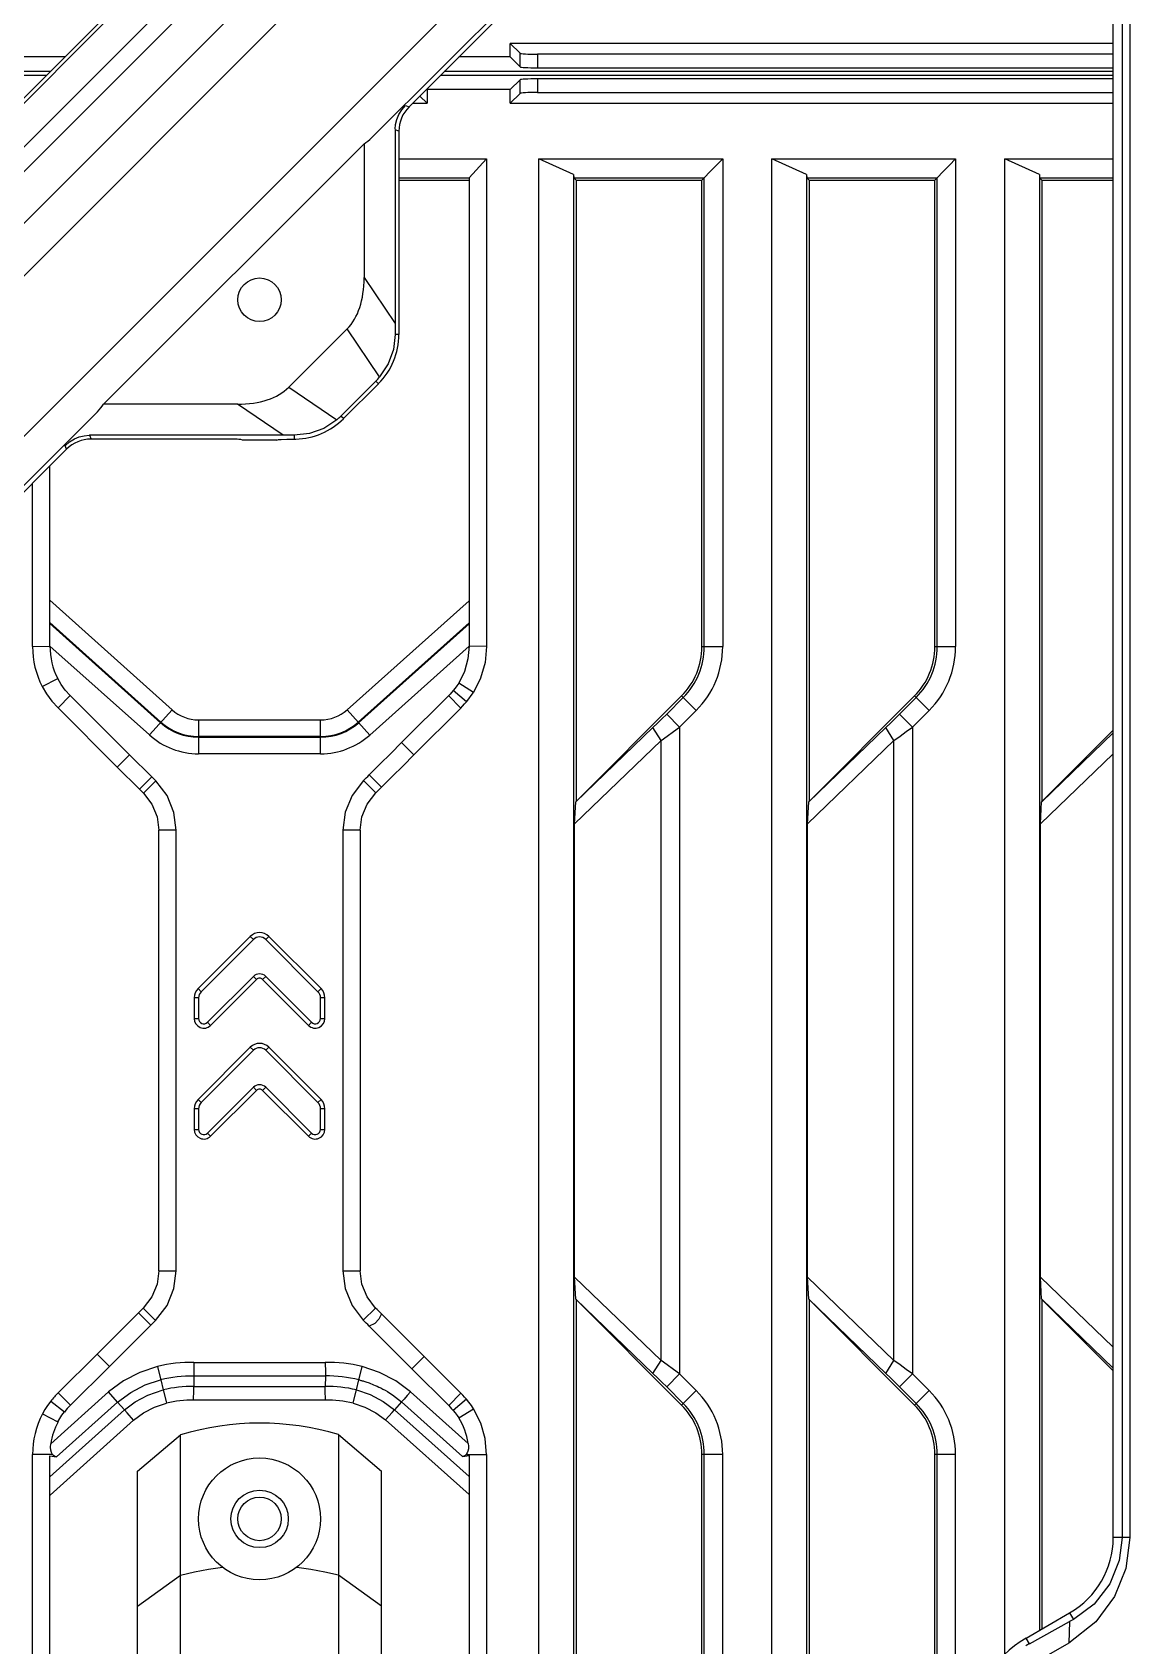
# Model space of a CAD drawing. Header units: millimetres. Extents: x -3132 to 28633, y 682 to 5849.
# Drawn here: x 23672.9 to 23735.8, y 2745.4 to 2838.1 of the extents above; entities that cross this region are included whole.
import ezdxf

# ---------------------------------------------------------------- set-up
doc = ezdxf.new("R2010")
doc.units = ezdxf.units.MM

# ---------------------------------------------------------------- blocks, each defined once
blk = doc.blocks.new('rtjg')
at = {"linetype": 'Continuous'}
for p, q in [((18287.752, 2445.052), (18404.707, 2562.007)), ((18405.137, 2559.471), (18315.293, 2469.627)), ((18316.044, 2467.385), (18405.146, 2556.488)), ((18398.858, 2540.973), (18316.044, 2458.16)), ((18370.819, 2510.108), (18400.271, 2539.56)), ((18400.314, 2539.229), (18372.972, 2511.887)), ((18413.389, 2429.739), (18413.389, 2530.923)), ((18413.904, 2530.923), (18413.904, 2429.739)), ((18414.337, 2530.923), (18414.337, 2429.739)), ((18358.389, 2517.103), (18273.315, 2432.029)), ((18274.784, 2436.327), (18355.806, 2517.348)), ((18356.04, 2517.276), (18275.543, 2436.778)), ((18378.77, 2514.748), (18378.77, 2515.528)), ((18379.339, 2514.959), (18378.77, 2515.528)), ((18413.389, 2515.528), (18378.77, 2515.528)), ((18353.206, 2514.748), (18350.007, 2514.748)), ((18378.77, 2514.748), (18375.833, 2514.748)), ((18379.339, 2514.179), (18378.77, 2514.748)), ((18379.339, 2514.179), (18379.339, 2514.959)), ((18380.338, 2514.909), (18380.338, 2514.13)), ((18413.389, 2514.909), (18380.338, 2514.909)), ((18352.367, 2513.909), (18260.889, 2513.909)), ((18260.889, 2513.709), (18352.167, 2513.709)), ((18374.795, 2513.709), (18413.389, 2513.709)), ((18413.389, 2513.909), (18374.995, 2513.909)), ((18379.339, 2513.44), (18378.77, 2512.871)), ((18379.339, 2512.66), (18379.339, 2513.44)), ((18380.338, 2514.13), (18413.389, 2514.13)), ((18380.338, 2513.489), (18380.338, 2512.709)), ((18413.389, 2513.489), (18380.338, 2513.489)), ((18373.592, 2512.507), (18374.007, 2512.091)), ((18374.007, 2512.871), (18374.007, 2512.091)), ((18378.77, 2512.871), (18374.007, 2512.871)), ((18378.77, 2512.091), (18378.77, 2512.871)), ((18379.339, 2512.66), (18378.77, 2512.091)), ((18380.338, 2512.709), (18413.389, 2512.709)), ((18372.776, 2511.968), (18372.972, 2511.887)), ((18373.176, 2512.091), (18374.007, 2512.091)), ((18378.77, 2512.091), (18413.389, 2512.091)), ((18372.172, 2510.57), (18372.172, 2499.449)), ((18372.389, 2510.48), (18372.172, 2510.57)), ((18370.389, 2509.766), (18355.433, 2494.809)), ((18370.389, 2509.766), (18370.389, 2502.078)), ((18372.389, 2510.48), (18372.389, 2498.819)), ((18372.389, 2508.896), (18377.419, 2508.896)), ((18377.419, 2508.896), (18376.42, 2507.808)), ((18377.419, 2508.896), (18377.419, 2480.894)), ((18380.42, 2275.809), (18380.42, 2508.896)), ((18382.414, 2507.992), (18380.42, 2508.896)), ((18380.42, 2508.896), (18390.973, 2508.896)), ((18390.973, 2508.896), (18390.973, 2480.893)), ((18393.79, 2275.809), (18393.79, 2508.896)), ((18395.784, 2507.992), (18393.79, 2508.896)), ((18393.79, 2508.896), (18404.343, 2508.896)), ((18404.343, 2508.896), (18404.343, 2480.893)), ((18407.16, 2423.023), (18407.16, 2508.896)), ((18409.154, 2507.992), (18407.16, 2508.896)), ((18407.16, 2508.896), (18413.389, 2508.896)), ((18372.389, 2507.809), (18376.419, 2507.808)), ((18376.419, 2507.808), (18376.419, 2480.904)), ((18382.413, 2507.989), (18382.427, 2507.809)), ((18382.417, 2507.991), (18382.417, 2275.809)), ((18382.427, 2507.809), (18389.911, 2507.81)), ((18382.559, 2507.677), (18382.427, 2507.809)), ((18389.785, 2507.677), (18389.918, 2507.817)), ((18389.919, 2480.893), (18389.907, 2507.817)), ((18395.783, 2507.989), (18395.797, 2507.809)), ((18395.787, 2507.991), (18395.787, 2275.809)), ((18395.797, 2507.809), (18403.281, 2507.81)), ((18395.929, 2507.677), (18395.797, 2507.809)), ((18403.155, 2507.677), (18403.288, 2507.817)), ((18403.289, 2480.893), (18403.277, 2507.817)), ((18409.153, 2507.989), (18409.167, 2507.809)), ((18409.157, 2507.991), (18409.157, 2424.409)), ((18409.299, 2507.677), (18409.167, 2507.809)), ((18409.167, 2507.809), (18413.389, 2507.809)), ((18372.389, 2507.677), (18376.419, 2507.677)), ((18382.559, 2507.677), (18382.559, 2472.003)), ((18382.559, 2507.677), (18389.785, 2507.677)), ((18389.785, 2480.893), (18389.785, 2507.677)), ((18395.929, 2507.677), (18395.929, 2472.003)), ((18395.929, 2507.677), (18403.155, 2507.677)), ((18403.155, 2480.893), (18403.155, 2507.677)), ((18409.299, 2507.677), (18409.299, 2472.003)), ((18409.299, 2507.677), (18413.389, 2507.677)), ((18370.389, 2502.078), (18372.172, 2499.449)), ((18366.063, 2495.785), (18369.413, 2499.136)), ((18371.283, 2496.378), (18369.413, 2499.136)), ((18372.389, 2498.819), (18372.173, 2498.819)), ((18366.063, 2495.785), (18368.821, 2493.915)), ((18371.066, 2496.141), (18369.057, 2494.132)), ((18371.217, 2495.99), (18369.208, 2493.981)), ((18371.066, 2496.141), (18371.217, 2495.99)), ((18363.12, 2494.809), (18355.433, 2494.809)), ((18365.75, 2493.027), (18363.12, 2494.809)), ((18317.457, 2456.746), (18355.091, 2494.379)), ((18369.208, 2493.981), (18369.057, 2494.132)), ((18354.629, 2493.027), (18354.719, 2492.809)), ((18365.75, 2493.027), (18354.629, 2493.027)), ((18366.38, 2493.026), (18366.38, 2492.809)), ((18353.312, 2492.227), (18302.476, 2441.391)), ((18353.312, 2492.227), (18353.231, 2492.423)), ((18362.315, 2492.809), (18354.719, 2492.809)), ((18363.402, 2492.74), (18363.306, 2492.778)), ((18365.376, 2492.74), (18363.402, 2492.74)), ((18365.376, 2492.74), (18365.474, 2492.779)), ((18352.359, 2480.919), (18352.359, 2491.274)), ((18351.359, 2480.893), (18351.359, 2490.274)), ((18359.366, 2477.265), (18352.359, 2483.552)), ((18376.419, 2483.527), (18369.416, 2477.263)), ((18358.732, 2476.559), (18352.359, 2482.278)), ((18352.359, 2482.218), (18358.703, 2476.526)), ((18376.419, 2482.254), (18370.049, 2476.556)), ((18370.078, 2476.523), (18376.419, 2482.195)), ((18351.359, 2480.893), (18352.358, 2480.926)), ((18352.359, 2480.926), (18358.069, 2475.82)), ((18370.711, 2475.816), (18376.419, 2480.911)), ((18377.419, 2480.894), (18376.42, 2480.911)), ((18389.785, 2480.893), (18390.973, 2480.893)), ((18403.155, 2480.893), (18404.343, 2480.893)), ((18351.914, 2478.603), (18352.806, 2479.056)), ((18375.322, 2478.17), (18372.545, 2475.386)), ((18376.265, 2477.725), (18375.499, 2478.368)), ((18376.663, 2478.254), (18375.821, 2478.793)), ((18352.825, 2477.369), (18353.526, 2478.082)), ((18352.825, 2477.369), (18356.224, 2473.975)), ((18356.93, 2474.683), (18353.526, 2478.082)), ((18358.069, 2475.82), (18359.366, 2477.265)), ((18369.416, 2477.263), (18370.711, 2475.816)), ((18373.253, 2474.679), (18375.935, 2477.368)), ((18375.935, 2477.368), (18375.232, 2478.079)), ((18388.613, 2478.065), (18382.559, 2472.003)), ((18387.758, 2477.02), (18388.708, 2477.97)), ((18388.503, 2476.275), (18389.453, 2477.225)), ((18389.453, 2477.225), (18388.613, 2478.065)), ((18401.983, 2478.065), (18395.929, 2472.003)), ((18401.128, 2477.02), (18402.078, 2477.97)), ((18401.873, 2476.275), (18402.823, 2477.225)), ((18402.823, 2477.225), (18401.983, 2478.065)), ((18360.888, 2476.683), (18360.888, 2474.741)), ((18360.888, 2476.683), (18367.897, 2476.683)), ((18367.897, 2474.741), (18367.897, 2476.683)), ((18387.758, 2477.02), (18388.503, 2476.275)), ((18388.503, 2476.275), (18388.503, 2439.131)), ((18401.128, 2477.02), (18401.873, 2476.275)), ((18401.873, 2476.275), (18401.873, 2439.131)), ((18367.897, 2475.734), (18360.888, 2475.734)), ((18360.888, 2475.69), (18367.897, 2475.69)), ((18372.545, 2475.386), (18373.252, 2474.68)), ((18382.473, 2470.711), (18387.434, 2475.502)), ((18386.972, 2476.247), (18382.545, 2471.972)), ((18387.434, 2475.502), (18386.972, 2476.247)), ((18387.434, 2439.904), (18387.434, 2475.502)), ((18395.843, 2470.711), (18400.804, 2475.502)), ((18400.342, 2476.247), (18395.915, 2471.972)), ((18400.804, 2475.502), (18400.342, 2476.247)), ((18400.804, 2439.904), (18400.804, 2475.502)), ((18413.389, 2475.935), (18409.285, 2471.972)), ((18413.389, 2476.098), (18409.299, 2472.003)), ((18356.224, 2473.975), (18356.93, 2474.683)), ((18358.206, 2473.414), (18356.93, 2474.683)), ((18367.897, 2474.741), (18360.888, 2474.741)), ((18409.213, 2470.711), (18413.389, 2474.743)), ((18356.224, 2473.975), (18357.501, 2472.705)), ((18371.385, 2472.818), (18370.678, 2473.525)), ((18357.501, 2472.705), (18358.206, 2473.414)), ((18357.722, 2472.487), (18358.43, 2473.193)), ((18371.059, 2472.494), (18370.352, 2473.201)), ((18382.473, 2470.711), (18382.542, 2471.975)), ((18382.545, 2471.972), (18382.555, 2472.007)), ((18395.843, 2470.711), (18395.912, 2471.975)), ((18395.915, 2471.972), (18395.925, 2472.007)), ((18409.213, 2470.711), (18409.282, 2471.975)), ((18409.285, 2471.972), (18409.295, 2472.007)), ((18382.473, 2444.695), (18382.473, 2470.711)), ((18395.843, 2444.695), (18395.843, 2470.711)), ((18409.213, 2444.695), (18409.213, 2470.711)), ((18358.612, 2445.052), (18358.612, 2470.356)), ((18359.612, 2470.356), (18358.612, 2470.356)), ((18359.612, 2445.051), (18359.612, 2470.355)), ((18370.163, 2470.354), (18369.163, 2470.354)), ((18369.164, 2470.355), (18369.164, 2445.051)), ((18370.163, 2470.354), (18370.164, 2445.05)), ((18363.859, 2464.254), (18360.859, 2461.254)), ((18364.035, 2464.077), (18363.859, 2464.254)), ((18364.919, 2464.254), (18364.742, 2464.077)), ((18367.919, 2461.254), (18364.919, 2464.254)), ((18361.035, 2461.077), (18364.035, 2464.077)), ((18364.742, 2464.077), (18367.742, 2461.077)), ((18364.035, 2461.956), (18361.401, 2459.322)), ((18361.578, 2459.145), (18364.212, 2461.779)), ((18364.212, 2461.779), (18364.035, 2461.956)), ((18364.742, 2461.956), (18364.566, 2461.779)), ((18364.566, 2461.779), (18367.2, 2459.145)), ((18367.377, 2459.322), (18364.742, 2461.956)), ((18360.639, 2460.724), (18360.639, 2459.534)), ((18360.889, 2460.724), (18360.639, 2460.724)), ((18360.859, 2461.254), (18361.035, 2461.077)), ((18360.889, 2460.724), (18360.889, 2459.534)), ((18367.742, 2461.077), (18367.919, 2461.254)), ((18367.889, 2459.534), (18367.889, 2460.724)), ((18368.139, 2460.724), (18367.889, 2460.724)), ((18368.139, 2459.534), (18368.139, 2460.724)), ((18360.639, 2459.534), (18360.889, 2459.534)), ((18361.401, 2459.322), (18361.578, 2459.145)), ((18367.2, 2459.145), (18367.377, 2459.322)), ((18367.889, 2459.534), (18368.139, 2459.534)), ((18363.859, 2457.89), (18360.859, 2454.89)), ((18364.035, 2457.713), (18363.859, 2457.89)), ((18364.919, 2457.89), (18364.742, 2457.713)), ((18367.919, 2454.89), (18364.919, 2457.89)), ((18361.035, 2454.713), (18364.035, 2457.713)), ((18364.742, 2457.713), (18367.742, 2454.713)), ((18364.035, 2455.592), (18361.401, 2452.958)), ((18361.578, 2452.781), (18364.212, 2455.415)), ((18364.212, 2455.415), (18364.035, 2455.592)), ((18364.742, 2455.592), (18364.566, 2455.415)), ((18364.566, 2455.415), (18367.2, 2452.781)), ((18367.377, 2452.958), (18364.742, 2455.592)), ((18360.639, 2454.36), (18360.639, 2453.17)), ((18360.889, 2454.36), (18360.639, 2454.36)), ((18360.859, 2454.89), (18361.035, 2454.713)), ((18360.889, 2454.36), (18360.889, 2453.17)), ((18367.742, 2454.713), (18367.919, 2454.89)), ((18367.889, 2453.17), (18367.889, 2454.36)), ((18368.139, 2454.36), (18367.889, 2454.36)), ((18368.139, 2453.17), (18368.139, 2454.36)), ((18360.639, 2453.17), (18360.889, 2453.17)), ((18367.889, 2453.17), (18368.139, 2453.17)), ((18361.401, 2452.958), (18361.578, 2452.781)), ((18367.2, 2452.781), (18367.377, 2452.958)), ((18358.612, 2445.052), (18359.612, 2445.052)), ((18369.164, 2445.05), (18370.164, 2445.05)), ((18382.542, 2443.431), (18382.473, 2444.695)), ((18387.434, 2439.904), (18382.473, 2444.695)), ((18395.912, 2443.431), (18395.843, 2444.695)), ((18400.804, 2439.904), (18395.843, 2444.695)), ((18409.282, 2443.431), (18409.213, 2444.695)), ((18413.389, 2440.663), (18409.213, 2444.695)), ((18357.716, 2442.914), (18358.424, 2442.208)), ((18371.054, 2442.917), (18370.346, 2442.211)), ((18382.542, 2443.417), (18382.559, 2443.417)), ((18382.545, 2443.434), (18386.972, 2439.159)), ((18382.559, 2443.417), (18382.559, 2334.216)), ((18382.559, 2443.403), (18388.613, 2437.341)), ((18395.912, 2443.417), (18395.929, 2443.417)), ((18395.915, 2443.434), (18400.342, 2439.159)), ((18395.929, 2443.417), (18395.929, 2334.216)), ((18395.929, 2443.403), (18401.983, 2437.341)), ((18409.282, 2443.417), (18409.299, 2443.417)), ((18409.285, 2443.434), (18413.389, 2439.471)), ((18409.299, 2443.417), (18409.299, 2424.491)), ((18409.299, 2443.403), (18413.389, 2439.308)), ((18357.436, 2442.636), (18358.142, 2441.928)), ((18373.829, 2440.138), (18371.388, 2442.586)), ((18370.68, 2441.879), (18373.122, 2439.43)), ((18355.07, 2440.263), (18352.838, 2438.05)), ((18355.07, 2440.263), (18355.776, 2439.555)), ((18373.829, 2440.138), (18373.122, 2439.43)), ((18375.947, 2438.026), (18373.829, 2440.138)), ((18353.536, 2437.335), (18355.776, 2439.555)), ((18358.525, 2439.556), (18359.039, 2437.457)), ((18360.619, 2439.794), (18368.158, 2439.794)), ((18369.761, 2437.454), (18370.28, 2439.552)), ((18373.122, 2439.43), (18375.245, 2437.314)), ((18386.972, 2439.159), (18387.434, 2439.904)), ((18400.342, 2439.159), (18400.804, 2439.904)), ((18360.614, 2439.013), (18360.614, 2438.413)), ((18368.165, 2439.013), (18360.614, 2439.013)), ((18360.614, 2438.413), (18368.163, 2438.414)), ((18368.165, 2439.013), (18368.163, 2438.414)), ((18388.503, 2439.131), (18387.758, 2438.386)), ((18388.708, 2437.436), (18387.758, 2438.386)), ((18389.453, 2438.181), (18388.503, 2439.131)), ((18401.873, 2439.131), (18401.128, 2438.386)), ((18402.078, 2437.436), (18401.128, 2438.386)), ((18402.823, 2438.181), (18401.873, 2439.131)), ((18352.401, 2437.565), (18353.187, 2436.947)), ((18355.726, 2438.101), (18352.405, 2435.122)), ((18356.242, 2437.515), (18352.734, 2434.368)), ((18352.838, 2438.05), (18353.536, 2437.335)), ((18356.242, 2437.515), (18355.726, 2438.101)), ((18356.242, 2437.515), (18356.645, 2437.071)), ((18368.171, 2437.633), (18360.607, 2437.633)), ((18372.54, 2437.523), (18372.139, 2437.077)), ((18376.044, 2434.389), (18372.54, 2437.523)), ((18376.367, 2435.147), (18373.057, 2438.108)), ((18375.947, 2438.026), (18375.245, 2437.314)), ((18376.263, 2437.683), (18375.498, 2437.039)), ((18388.613, 2437.341), (18389.453, 2438.181)), ((18401.983, 2437.341), (18402.823, 2438.181)), ((18351.933, 2436.838), (18352.82, 2436.377)), ((18352.359, 2433.226), (18356.645, 2437.071)), ((18352.361, 2432.178), (18357.161, 2436.485)), ((18356.79, 2436.908), (18356.645, 2437.071)), ((18357.161, 2436.485), (18356.79, 2436.908)), ((18371.623, 2436.491), (18376.419, 2432.201)), ((18371.624, 2436.491), (18371.996, 2436.912)), ((18371.996, 2436.912), (18372.139, 2437.077)), ((18372.139, 2437.077), (18376.419, 2433.249)), ((18375.823, 2436.61), (18376.673, 2437.138)), ((18357.389, 2433.544), (18359.853, 2435.635)), ((18359.853, 2341.984), (18359.853, 2435.635)), ((18368.92, 2435.647), (18368.92, 2341.972)), ((18368.92, 2435.647), (18371.389, 2433.555)), ((18376.312, 2434.597), (18376.255, 2434.513)), ((18351.359, 2343.106), (18351.359, 2434.513)), ((18352.504, 2434.513), (18351.359, 2434.513)), ((18352.363, 2343.451), (18352.359, 2434.434)), ((18352.359, 2434.434), (18352.734, 2434.368)), ((18376.044, 2434.389), (18376.419, 2434.456)), ((18376.254, 2434.511), (18377.419, 2434.511)), ((18376.419, 2434.456), (18376.419, 2343.431)), ((18377.419, 2434.511), (18377.419, 2343.107)), ((18389.785, 2343.106), (18389.785, 2434.513)), ((18390.973, 2434.513), (18389.785, 2434.513)), ((18389.919, 2343.106), (18389.919, 2434.513)), ((18390.973, 2343.106), (18390.973, 2434.513)), ((18403.155, 2343.106), (18403.155, 2434.513)), ((18404.343, 2434.513), (18403.155, 2434.513)), ((18403.289, 2343.106), (18403.289, 2434.513)), ((18404.343, 2343.106), (18404.343, 2434.513)), ((18357.389, 2344.075), (18357.389, 2433.544)), ((18371.389, 2344.064), (18371.389, 2433.555)), ((18414.337, 2429.739), (18413.389, 2429.739)), ((18357.389, 2425.808), (18359.853, 2427.584)), ((18368.92, 2427.594), (18371.389, 2425.818)), ((18408.389, 2423.966), (18410.889, 2425.409)), ((18410.889, 2425.409), (18411.105, 2425.035)), ((18408.575, 2423.643), (18410.874, 2424.91)), ((18410.874, 2424.91), (18410.837, 2423.677)), ((18411.105, 2425.035), (18410.874, 2424.91)), ((18410.837, 2423.677), (18408.337, 2422.234)), ((18408.575, 2423.643), (18408.389, 2423.966))]:
    blk.add_line(p, q, dxfattribs=at)
for points in [[(18372.172, 2510.594), (18372.197, 2510.877), (18372.265, 2511.159), (18372.381, 2511.44), (18372.549, 2511.712), (18372.776, 2511.968)], [(18389.907, 2507.817), (18390.263, 2508.176), (18390.617, 2508.537), (18390.973, 2508.896)], [(18403.277, 2507.817), (18403.633, 2508.176), (18403.987, 2508.537), (18404.343, 2508.896)], [(18372.173, 2498.819), (18372.074, 2497.954), (18371.773, 2497.122), (18371.283, 2496.378)], [(18368.821, 2493.915), (18368.076, 2493.424), (18367.25, 2493.124), (18366.38, 2493.026)], [(18353.231, 2492.423), (18353.487, 2492.649), (18353.759, 2492.818), (18354.039, 2492.934), (18354.321, 2493.002), (18354.604, 2493.027)], [(18365.474, 2492.779), (18365.629, 2492.794), (18365.951, 2492.805), (18366.463, 2492.81)], [(18376.419, 2480.911), (18376.354, 2480.183), (18376.156, 2479.471), (18375.82, 2478.794)], [(18377.419, 2480.896), (18377.332, 2479.972), (18377.077, 2479.082), (18376.663, 2478.254)], [(18353.526, 2478.082), (18353.235, 2478.398), (18352.995, 2478.725), (18352.806, 2479.056)], [(18351.914, 2478.604), (18352.157, 2478.18), (18352.462, 2477.765), (18352.825, 2477.369)], [(18375.499, 2478.368), (18375.412, 2478.267), (18375.322, 2478.17)], [(18375.82, 2478.794), (18375.721, 2478.65), (18375.617, 2478.512), (18375.499, 2478.368)], [(18376.265, 2477.725), (18376.409, 2477.901), (18376.542, 2478.078), (18376.663, 2478.254)], [(18375.935, 2477.368), (18376.046, 2477.48), (18376.157, 2477.601), (18376.265, 2477.725)], [(18387.758, 2477.02), (18387.489, 2476.752), (18387.226, 2476.494), (18386.972, 2476.247)], [(18387.434, 2475.502), (18387.784, 2475.752), (18388.141, 2476.01), (18388.503, 2476.275)], [(18401.128, 2477.02), (18400.859, 2476.752), (18400.596, 2476.494), (18400.342, 2476.247)], [(18400.804, 2475.502), (18401.154, 2475.752), (18401.511, 2476.01), (18401.873, 2476.275)], [(18372.545, 2475.386), (18371.925, 2474.765), (18371.302, 2474.146), (18370.678, 2473.525)], [(18371.385, 2472.818), (18372.005, 2473.436), (18372.629, 2474.055), (18373.253, 2474.679)], [(18359.612, 2470.355), (18359.477, 2471.375), (18359.08, 2472.339), (18358.43, 2473.193)], [(18370.352, 2473.201), (18369.699, 2472.345), (18369.299, 2471.378), (18369.164, 2470.355)], [(18357.722, 2472.487), (18358.213, 2471.84), (18358.511, 2471.117), (18358.612, 2470.355)], [(18370.164, 2470.355), (18370.265, 2471.12), (18370.566, 2471.846), (18371.059, 2472.494)], [(18358.612, 2445.051), (18358.511, 2444.287), (18358.21, 2443.561), (18357.716, 2442.914)], [(18358.424, 2442.208), (18359.077, 2443.062), (18359.477, 2444.029), (18359.612, 2445.051)], [(18369.164, 2445.051), (18369.298, 2444.03), (18369.696, 2443.066), (18370.346, 2442.211)], [(18371.054, 2442.917), (18370.563, 2443.564), (18370.264, 2444.288), (18370.164, 2445.051)], [(18357.436, 2442.636), (18356.636, 2441.836), (18355.848, 2441.045), (18355.07, 2440.263)], [(18371.388, 2442.586), (18371.237, 2442.271), (18371, 2442.033), (18370.68, 2441.879)], [(18355.776, 2439.555), (18356.568, 2440.351), (18357.356, 2441.142), (18358.142, 2441.928)], [(18358.525, 2439.556), (18357.512, 2439.218), (18356.572, 2438.729), (18355.726, 2438.101)], [(18360.619, 2439.794), (18360.616, 2439.231), (18360.613, 2439.013)], [(18368.158, 2439.794), (18368.165, 2439.232), (18368.165, 2439.013)], [(18373.057, 2438.108), (18372.214, 2438.732), (18371.282, 2439.217), (18370.279, 2439.552)], [(18388.503, 2439.131), (18388.141, 2439.396), (18387.784, 2439.654), (18387.434, 2439.904)], [(18401.873, 2439.131), (18401.511, 2439.396), (18401.154, 2439.654), (18400.804, 2439.904)], [(18356.242, 2437.515), (18356.996, 2438.073), (18357.828, 2438.504), (18358.711, 2438.798)], [(18360.607, 2437.633), (18360.612, 2438.195), (18360.614, 2438.413)], [(18368.171, 2437.633), (18368.163, 2438.195), (18368.163, 2438.414)], [(18370.092, 2438.794), (18370.129, 2438.785), (18370.166, 2438.775), (18370.205, 2438.765), (18370.245, 2438.754), (18370.287, 2438.742), (18370.332, 2438.729), (18370.38, 2438.715), (18370.432, 2438.699), (18370.489, 2438.681), (18370.55, 2438.661), (18370.616, 2438.638), (18370.688, 2438.612), (18370.765, 2438.583), (18370.849, 2438.551), (18370.939, 2438.514), (18371.033, 2438.474), (18371.131, 2438.43), (18371.235, 2438.381), (18371.346, 2438.327), (18371.464, 2438.265), (18371.59, 2438.195), (18371.725, 2438.116), (18371.87, 2438.026), (18372.024, 2437.923), (18372.188, 2437.806), (18372.36, 2437.674), (18372.54, 2437.523)], [(18386.972, 2439.159), (18387.226, 2438.912), (18387.489, 2438.654), (18387.758, 2438.386)], [(18400.342, 2439.159), (18400.596, 2438.912), (18400.859, 2438.654), (18401.128, 2438.386)], [(18352.401, 2437.565), (18352.224, 2437.325), (18352.067, 2437.081), (18351.932, 2436.837)], [(18356.645, 2437.071), (18357.25, 2437.525), (18357.985, 2437.919), (18358.853, 2438.215)], [(18357.161, 2436.485), (18357.729, 2436.903), (18358.361, 2437.231), (18359.039, 2437.457)], [(18369.761, 2437.454), (18370.436, 2437.228), (18371.063, 2436.903), (18371.623, 2436.491)], [(18369.949, 2438.212), (18370.74, 2437.948), (18371.49, 2437.557), (18372.139, 2437.077)], [(18373.057, 2438.108), (18372.862, 2437.888), (18372.684, 2437.687), (18372.54, 2437.523)], [(18376.263, 2437.683), (18376.16, 2437.803), (18376.054, 2437.917), (18375.947, 2438.026)], [(18376.677, 2437.131), (18376.547, 2437.321), (18376.411, 2437.502), (18376.263, 2437.683)], [(18352.82, 2436.377), (18352.926, 2436.568), (18353.048, 2436.758), (18353.187, 2436.947)], [(18375.245, 2437.314), (18375.331, 2437.227), (18375.415, 2437.135), (18375.498, 2437.039)], [(18375.498, 2437.039), (18375.616, 2436.896), (18375.723, 2436.755), (18375.823, 2436.609)], [(18377.419, 2434.494), (18377.335, 2435.42), (18377.084, 2436.308), (18376.677, 2437.131)], [(18352.403, 2434.76), (18352.389, 2434.928), (18352.405, 2435.122)], [(18352.504, 2434.513), (18352.443, 2434.621), (18352.403, 2434.76)], [(18376.367, 2435.147), (18376.384, 2434.981), (18376.379, 2434.833), (18376.354, 2434.705), (18376.312, 2434.597)], [(18352.734, 2434.368), (18352.645, 2434.396), (18352.569, 2434.445), (18352.504, 2434.513)], [(18376.254, 2434.511), (18376.194, 2434.455), (18376.124, 2434.413), (18376.044, 2434.389)], [(18414.337, 2429.739), (18414.11, 2427.97), (18413.466, 2426.358), (18412.392, 2424.897), (18410.837, 2423.677)], [(18413.904, 2429.739), (18413.737, 2428.414), (18413.198, 2427.082), (18412.298, 2425.916), (18411.105, 2425.035)], [(18359.853, 2427.584), (18360.648, 2427.769), (18361.45, 2427.918), (18362.26, 2428.031)], [(18366.522, 2428.035), (18367.328, 2427.923), (18368.128, 2427.776), (18368.92, 2427.594)]]:
    blk.add_lwpolyline(points, dxfattribs=at)
for centre, radius in [((18364.389, 2500.809), 1.25), ((18364.389, 2430.809), 3.5), ((18364.389, 2430.809), 1.65), ((18364.389, 2430.809), 1.25)]:
    blk.add_circle(centre, radius, dxfattribs=at)
for centre, radius, start, end in [((18368.389, 2498.819), 4, 315, 0), ((18366.38, 2496.809), 4, 271.19407, 315), ((18356.359, 2480.893), 5, 180, 207.25036), ((18356.359, 2480.893), 4, 179.53376, 207.34649), ((18385.785, 2480.893), 4, 315, 0), ((18385.785, 2480.893), 4.134, 315, 0), ((18385.785, 2480.893), 5.188, 315, 360), ((18399.155, 2480.893), 4, 315, 0), ((18399.155, 2480.893), 4.134, 315, 0), ((18399.155, 2480.893), 5.188, 315, 360), ((18360.888, 2478.962), 2.279, 228.10034, 270), ((18367.897, 2478.962), 2.279, 270, 311.81292), ((18360.888, 2478.962), 3.272, 228.10034, 270), ((18360.888, 2478.962), 3.228, 228.10034, 270), ((18367.897, 2478.962), 3.228, 270, 311.81292), ((18367.897, 2478.962), 3.272, 270, 311.81292), ((18360.888, 2478.962), 4.221, 228.10034, 270), ((18367.897, 2478.962), 4.221, 270, 311.81292), ((18314.872, 2529.332), 78.922, 314.66524, 314.9997), ((18413.687, 2529.203), 79.68, 225.15875, 225.38203), ((18413.687, 2529.203), 78.68, 225.15875, 225.38802), ((18314.872, 2529.332), 79.922, 314.67014, 314.9997), ((18364.389, 2463.724), 0.75, 45.00003, 134.99998), ((18364.389, 2463.724), 0.5, 45.00006, 134.99998), ((18364.389, 2461.602), 0.5, 44.99999, 134.99998), ((18364.389, 2461.602), 0.25, 44.99997, 134.99998), ((18361.389, 2460.724), 0.75, 135, 179.99995), ((18361.389, 2460.724), 0.5, 135, 179.99996), ((18367.389, 2460.724), 0.5, 0, 44.99999), ((18367.389, 2460.724), 0.75, 0, 44.99999), ((18361.189, 2459.534), 0.55, 180.00003, 315), ((18361.189, 2459.534), 0.3, 180.00001, 315), ((18367.589, 2459.534), 0.55, 225.00011, 0), ((18367.589, 2459.534), 0.3, 225.00006, 0), ((18364.389, 2457.36), 0.75, 45.00003, 134.99998), ((18364.389, 2457.36), 0.5, 45.00003, 134.99998), ((18364.389, 2455.238), 0.5, 44.99999, 134.99998), ((18364.389, 2455.238), 0.25, 44.99997, 134.99998), ((18361.389, 2454.36), 0.75, 135, 179.99995), ((18361.389, 2454.36), 0.5, 135, 179.99996), ((18367.389, 2454.36), 0.5, 0, 44.99999), ((18367.389, 2454.36), 0.75, 0, 44.99999), ((18361.189, 2453.17), 0.55, 180.00003, 315), ((18361.189, 2453.17), 0.3, 180.00003, 315), ((18367.589, 2453.17), 0.55, 225.00011, 0), ((18367.589, 2453.17), 0.3, 225.00006, 0), ((18413.726, 2386.188), 79.718, 134.63612, 134.92039), ((18314.899, 2386.084), 79.896, 45.00706, 45.34398), ((18413.726, 2386.188), 78.718, 134.63124, 134.92039), ((18314.899, 2386.084), 78.896, 45.00752, 45.34992), ((18360.504, 2431.474), 8.321, 89.20327, 103.75487), ((18368.283, 2431.469), 8.327, 76.12717, 90.86085), ((18360.504, 2431.474), 7.54, 89.16605, 103.75457), ((18360.504, 2431.474), 6.94, 89.08462, 103.75457), ((18368.283, 2431.469), 6.946, 76.12675, 90.9897), ((18368.283, 2431.469), 7.546, 76.12675, 90.89923), ((18356.273, 2434.519), 4.926, 134.20715, 141.80985), ((18360.504, 2431.474), 6.16, 89.03447, 103.755), ((18368.283, 2431.469), 6.165, 76.12591, 91.04188), ((18385.785, 2434.513), 4.134, 0, 45), ((18385.785, 2434.513), 5.188, 0, 45), ((18399.155, 2434.513), 4.134, 0, 45), ((18399.155, 2434.513), 5.188, 0, 45), ((18356.359, 2434.513), 5, 152.29272, 179.99999), ((18356.273, 2434.519), 3.926, 134.18435, 141.8102), ((18372.419, 2434.513), 3.999, 9.12875, 31.62155), ((18385.785, 2434.513), 4, 0, 45), ((18399.155, 2434.513), 4, 0, 45), ((18356.359, 2434.513), 4, 152.21433, 171.23717), ((18408.389, 2429.739), 5, 300, 0), ((18411.389, 2418.769), 6, 120, 180)]:
    blk.add_arc(centre, radius, start, end, dxfattribs=at)
for centre, major_axis, ratio, start_param, end_param in [((18380.338, 2514.962), (1, 0), 0.052408, -3.089233, -1.570796), ((18380.338, 2514.182), (1, 0), 0.052408, -3.089233, -1.570796), ((18380.338, 2513.437), (1, 0), 0.052408, 1.570796, 3.089233), ((18380.338, 2512.657), (1, 0), 0.052408, 1.570796, 3.089233), ((18374.381, 2510.479), (-1.841, 0.762), 0.999286, -0.392447, 0.392447), ((18370.889, 2513.004), (1.414, 3.414), 0.414214, -2.608875, -2.391101), ((18363.318, 2507.293), (-5.734, 8.456), 0.489394, -3.047963, -2.516389), ((18372.428, 2493.857), (-0.157, 9.136), 0.022141, 0.911713, 0.996256), ((18357.906, 2501.881), (8.456, -5.734), 0.489394, -0.625204, -0.093629), ((18368.441, 2498.766), (2.625, -2.625), 0.999801, 0, 0.086501), ((18352.194, 2494.309), (3.414, 1.414), 0.414214, -0.750492, -0.532718), ((18366.432, 2496.757), (2.625, -2.625), 0.999801, -0.086501, 0), ((18371.342, 2492.771), (9.136, -0.157), 0.022141, 2.145337, 2.22988), ((18354.72, 2490.817), (-0.762, 1.841), 0.999286, -0.392447, 0.392447), ((18362.315, 2492.775), (0.996, 0), 0.034921, 0.087266, 1.570796), ((18364.407, 2417.859), (0, -18.45), 0.92139, 2.872896, 3.412762), ((18411.163, 2418.96), (4.09, -3.452), 0.998479, 2.776198, 2.819375)]:
    blk.add_ellipse(centre, major_axis=major_axis, ratio=ratio, start_param=start_param, end_param=end_param, dxfattribs=at)
blk = doc.blocks.new('*U107')
blk.add_blockref('rtjg', (-18489.389, -2267.309))
blk = doc.blocks.new('*U108')
at = {"color": 0, "linetype": 'ByBlock', "lineweight": -2, "transparency": 16777216}
blk.add_blockref('*U107', (500, 0), dxfattribs=at)

msp = doc.modelspace()

# ---------------------------------------------------------------- block references
msp.add_blockref('*U108', (23310.901, 2589.228))

doc.saveas('drawing.dxf')
